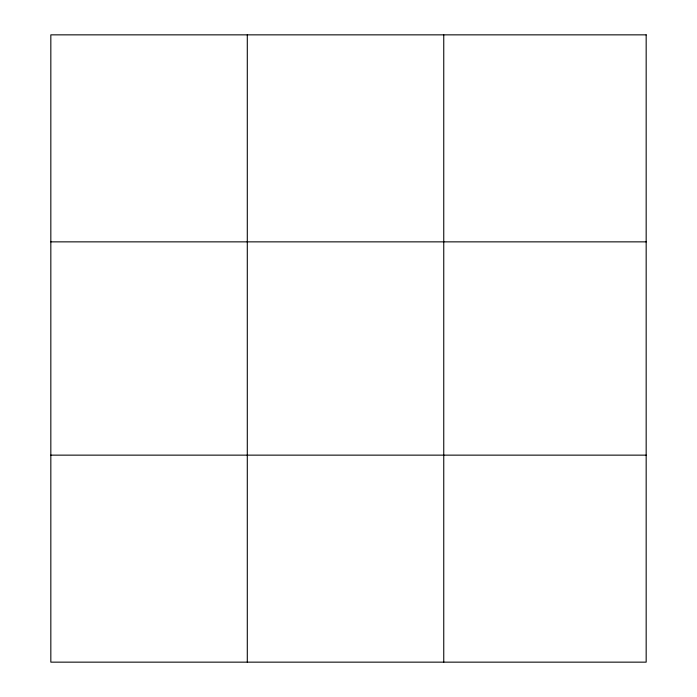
<?xml version="1.0" encoding="UTF-8"?>
<svg xmlns="http://www.w3.org/2000/svg" width="697" height="697" viewBox="0 0 697 697"><rect width="100%" height="100%" fill="white"/><g stroke="black" fill="none" stroke-linecap="round" stroke-linejoin="round"><path stroke-width="1.05" d="M247.296 34.85L247.296 662.15M443.754 34.85L443.754 662.15M50.829 241.859L646.171 241.859M50.829 455.141L646.171 455.141M646.171 34.85L646.171 662.15L50.829 662.15L50.829 34.85L646.171 34.85"/></g></svg>
